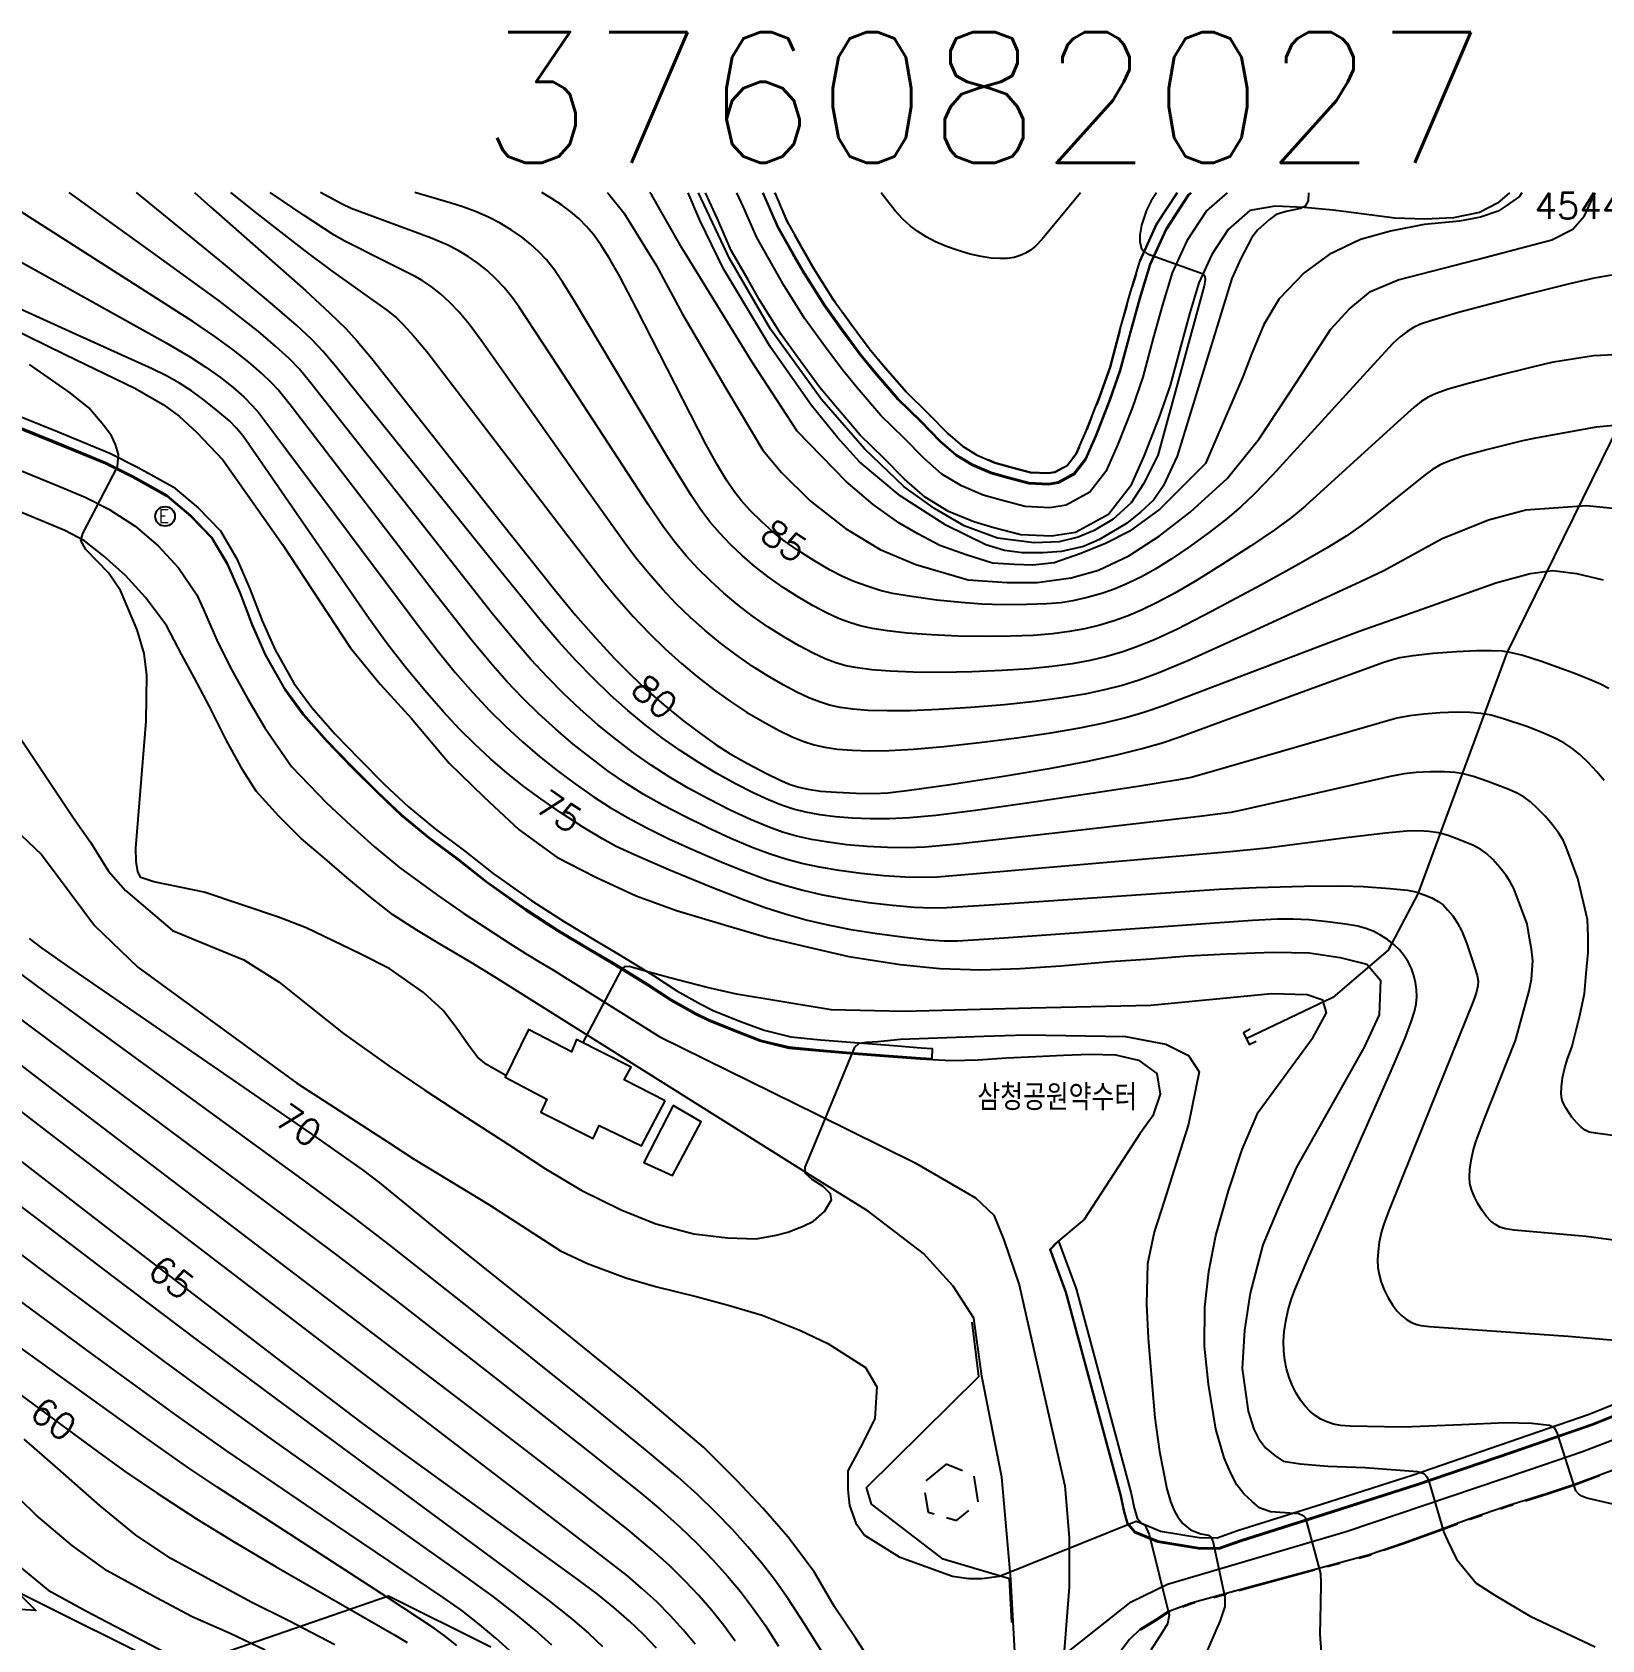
# Model space of a CAD drawing. Header units: feet. Extents: x 197796 to 199821, y 552499 to 555392.
# Drawn here: x 198544.6 to 198664.8, y 554382.3 to 554505.5 of the extents above; entities that cross this region are included whole.
import ezdxf
from ezdxf.enums import TextEntityAlignment as Align

# ---------------------------------------------------------------- set-up
doc = ezdxf.new("R2010")
doc.units = ezdxf.units.FT
doc.header["$MEASUREMENT"] = 0
doc.linetypes.add('ANYANG1', pattern=[11.5, 6, -1, 1, -1.5, 1, -1])
doc.linetypes.add('ANYANG3', pattern=[3, 2, -1])
for name, color, linetype in [('AAA004', 7, 'ANYANG3'), ('AAA008', 7, 'CONTINUOUS'), ('AAC001', 7, 'CONTINUOUS'), ('AAC006', 7, 'ANYANG1'), ('AD002', 7, 'CONTINUOUS'), ('AD0022', 1, 'CONTINUOUS'), ('AE340', 7, 'CONTINUOUS'), ('AZ0202', 7, 'CONTINUOUS'), ('AZ080', 1, 'CONTINUOUS'), ('BA003', 5, 'CONTINUOUS'), ('CA0011', 7, 'CONTINUOUS'), ('CAA001', 7, 'CONTINUOUS'), ('CAA002', 30, 'CONTINUOUS'), ('wipco_지적', 20, 'CONTINUOUS'), ('ZC003', 7, 'CONTINUOUS'), ('ZC601', 7, 'CONTINUOUS')]:
    doc.layers.add(name, color=color, linetype=linetype)
doc.styles.add('GHS', font='ROMANS', dxfattribs={"bigfont": 'NGSW.shx'})
doc.styles.add('NGSW', font='ROMANS.shx', dxfattribs={"bigfont": 'NGSW.shx'})
doc.styles.get("Standard").update_dxf_attribs({"font": 'ROMANS.shx', "bigfont": 'NGSW.shx'})

# ---------------------------------------------------------------- blocks, each defined once
blk = doc.blocks.new('AZ0202')
at = {"layer": 'AZ0202'}
blk.add_circle((0, 0), 0.75, dxfattribs=at)
at = {"layer": 'AZ0202', "style": 'GHS'}
blk.add_text('E', height=1, dxfattribs=at).set_placement((-0.5, -0.48))

msp = doc.modelspace()

# ---------------------------------------------------------------- linework, layer by layer
at = {"layer": 'AAA004', "color": 255, "flags": 128}
msp.add_lwpolyline([(198614.59, 554395.75), (198612.84, 554394.33), (198613.2, 554392.09), (198615.38, 554391.45), (198617.04, 554392.82), (198616.73, 554394.89)], close=True, dxfattribs=at)
at = {"layer": 'AAA008', "color": 255, "flags": 128}
for points in [[(198593.06, 554423.58), (198589.93, 554425.2), (198590.47, 554426.17), (198586.28, 554428.29), (198585.88, 554427.33), (198582.59, 554429.05), (198580.82, 554425.41), (198583.99, 554423.71), (198583.55, 554422.72), (198587.54, 554420.7), (198588.01, 554421.7), (198591.26, 554420.13)], [(198593.67, 554423.24), (198591.44, 554418.87), (198593.63, 554417.86), (198595.83, 554421.97)]]:
    msp.add_lwpolyline(points, close=True, dxfattribs=at)
at = {"layer": 'AAC001', "color": 255, "flags": 128}
msp.add_lwpolyline([(198619.6, 554383.64), (198619.43, 554386.97), (198614.36, 554388.49), (198608.86, 554392.69), (198608.48, 554393.97), (198617.08, 554402.47), (198616.56, 554406.64)], dxfattribs=at)
at = {"layer": 'AAC006', "color": 255, "flags": 128}
for points in [[(198632.26, 554493.15), (198630.7, 554490.74), (198629.43, 554487.96), (198628.62, 554485.29), (198627.9, 554482.69), (198627.13, 554479.79), (198626.35, 554477.57), (198625.28, 554474.83), (198624.54, 554473.15), (198623.84, 554472.26), (198622.9, 554471.74), (198622.38, 554471.66), (198621.03, 554471.72), (198619.5, 554472.12), (198618.3, 554472.47), (198616.95, 554473.04), (198615.83, 554473.73), (198614.7, 554474.7), (198613.22, 554476.22), (198611.51, 554477.89), (198609.78, 554479.89), (198608.68, 554481.22), (198607.31, 554483.08), (198605.94, 554484.98), (198604.43, 554487.37), (198603.59, 554488.85), (198602.44, 554490.89), (198601.95, 554491.99), (198601.45, 554493.15)], [(198675.19, 554399.36), (198674.47, 554399), (198672.72, 554398.16), (198668.23, 554396.19), (198662.71, 554394.15), (198660.65, 554393.46), (198657.67, 554392.53), (198654.7, 554391.52), (198652.22, 554390.59), (198649.61, 554389.66), (198647.03, 554388.77), (198638.01, 554386.33), (198633.36, 554385.06), (198631.52, 554384.38), (198630.65, 554383.78), (198629.44, 554383.04)]]:
    msp.add_lwpolyline(points, dxfattribs=at)
at = {"layer": 'AD002', "color": 255, "flags": 128}
for points in [[(198636.09, 554493.15), (198634.51, 554491.77), (198633.01, 554489.47), (198631.89, 554487.02), (198631.14, 554484.56), (198630.43, 554482), (198629.65, 554479.02), (198628.82, 554476.65), (198627.71, 554473.82), (198626.81, 554471.79), (198625.58, 554470.21), (198623.77, 554469.22), (198622.53, 554469.02), (198620.63, 554469.11), (198618.8, 554469.59), (198617.42, 554469.99), (198615.75, 554470.69), (198614.26, 554471.6), (198612.9, 554472.79), (198611.37, 554474.36), (198609.59, 554476.08), (198607.77, 554478.2), (198606.61, 554479.6), (198605.18, 554481.53), (198603.76, 554483.5), (198602.18, 554486.02), (198601.3, 554487.55), (198600.08, 554489.71), (198599.06, 554492.05), (198598.55, 554493.15)], [(198518.87, 554482.07), (198546.64, 554470.67), (198548.64, 554469.84), (198550.45, 554468.92), (198552.48, 554467.62), (198554.24, 554466.1), (198555.8, 554464.42), (198557.21, 554462.34), (198557.7, 554461.22), (198558.74, 554458.87), (198559.72, 554456.86), (198561.06, 554454.45), (198562.41, 554452.17), (198564.45, 554449.21), (198567.12, 554446.42), (198569, 554444.68), (198570.77, 554443.07), (198572.73, 554441.46), (198575.62, 554439.35), (198577.65, 554437.93), (198581.18, 554435.64), (198582.41, 554434.85), (198583.65, 554434.11), (198584.52, 554433.59), (198592.66, 554428.49), (198604.72, 554422.53), (198612.2, 554418.84), (198616.83, 554416.15), (198618.24, 554414.83), (198619, 554412.94), (198620.18, 554409.5), (198620.89, 554406.34), (198623.68, 554394.1), (198624, 554390.13), (198624, 554386.36), (198623.59, 554381.12)], [(198623.59, 554381.12), (198628.75, 554385.2), (198631.54, 554386.56), (198645.22, 554390.59), (198659.21, 554395.32), (198663.32, 554396.73), (198668.23, 554398.62)]]:
    msp.add_lwpolyline(points, dxfattribs=at)
at = {"layer": 'AD0022', "color": 255, "flags": 128}
for points in [[(198657.73, 554493.14), (198656.79, 554492.35), (198655.43, 554491.64), (198653.43, 554491.22), (198651.23, 554491.13), (198648.93, 554491.19), (198646.59, 554491.5), (198644.22, 554491.81), (198642, 554492.03), (198639.77, 554492.12), (198637.84, 554491.78), (198636.17, 554490.33), (198634.93, 554488.42), (198633.93, 554486.25), (198633.24, 554483.95), (198632.54, 554481.43), (198631.73, 554478.38), (198630.86, 554475.9), (198629.73, 554472.98), (198628.7, 554470.66), (198627.02, 554468.51), (198624.49, 554467.13), (198622.66, 554466.83), (198620.3, 554466.94), (198618.22, 554467.48), (198616.69, 554467.93), (198614.75, 554468.74), (198612.97, 554469.84), (198611.4, 554471.2), (198609.82, 554472.82), (198608, 554474.59), (198606.1, 554476.79), (198604.89, 554478.26), (198603.42, 554480.24), (198601.95, 554482.29), (198600.31, 554484.9), (198599.41, 554486.47), (198598.13, 554488.73), (198597.07, 554491.16), (198596.16, 554493.15)], [(198600.51, 554493.15), (198600.69, 554492.77), (198601.67, 554490.51), (198602.85, 554488.43), (198603.7, 554486.93), (198605.23, 554484.5), (198606.62, 554482.58), (198608.01, 554480.7), (198609.13, 554479.35), (198610.89, 554477.3), (198612.62, 554475.62), (198614.12, 554474.08), (198615.32, 554473.04), (198616.56, 554472.28), (198618.01, 554471.67), (198619.27, 554471.3), (198620.9, 554470.88), (198622.43, 554470.8), (198623.18, 554470.93), (198624.4, 554471.59), (198625.27, 554472.71), (198626.07, 554474.5), (198627.15, 554477.27), (198627.94, 554479.54), (198628.72, 554482.47), (198629.43, 554485.05), (198630.22, 554487.66), (198631.45, 554490.33), (198633.15, 554492.95), (198633.38, 554493.15)], [(198519.94, 554484.66), (198546.19, 554474.05), (198550.2, 554472.41), (198552.3, 554471.35), (198554.91, 554469.9), (198556.72, 554468.37), (198558.34, 554466.69), (198559.53, 554464.69), (198560.51, 554462.46), (198561.44, 554459.99), (198562.45, 554457.71), (198563.93, 554455.1), (198565.35, 554453.15), (198567.16, 554451.11), (198569.04, 554449.16), (198571, 554447.2), (198572.86, 554445.44), (198574.96, 554443.71), (198577.19, 554442.06), (198579.4, 554440.31), (198582.38, 554438.2), (198584.83, 554436.61), (198587.3, 554435.14), (198589.05, 554434.09), (198591.72, 554432.45), (198593.52, 554431.27), (198595.39, 554430.22), (198596.39, 554429.73), (198598.6, 554428.84), (198600.38, 554428.16), (198602.53, 554427.63), (198604.86, 554427.42), (198607.83, 554427.16), (198610.16, 554426.98), (198612.59, 554426.8), (198614.98, 554426.69), (198617.03, 554426.74), (198619.21, 554426.87), (198621.45, 554426.98), (198623.56, 554427.08), (198625.59, 554427.16), (198627.55, 554427.12), (198629.3, 554426.71), (198630.72, 554425.67), (198630.96, 554424.11), (198630.4, 554422.45), (198629.41, 554421.07), (198625.16, 554414.49), (198622.97, 554412.69), (198622.51, 554412.21), (198623.72, 554408.92), (198627.93, 554393.32), (198628.16, 554392.2), (198628.43, 554391.2), (198629.02, 554390.53), (198630.76, 554389.81), (198633.87, 554389.3), (198635.47, 554389.26), (198637.15, 554389.86), (198643.58, 554391.89), (198650.6, 554394.14), (198657.95, 554396.65), (198664.13, 554398.79), (198668.46, 554400.54)], [(198619.89, 554380.47), (198619.54, 554386.96), (198618.85, 554394.75), (198617.3, 554402.51), (198616.69, 554406.95), (198615.13, 554409.39), (198612.85, 554411.89), (198608.62, 554415.13), (198604.57, 554417.65), (198593.59, 554424.54), (198579.99, 554433.09), (198578.2, 554434.19), (198575.91, 554435.55), (198574.05, 554436.65), (198572.19, 554437.86), (198570.5, 554439.2), (198568.68, 554440.69), (198567.01, 554442.16), (198565.2, 554443.68), (198563.49, 554445.4), (198561.74, 554447.3), (198560.72, 554448.91), (198559.48, 554451.19), (198558.18, 554453.8), (198556.99, 554456.01), (198556.05, 554457.76), (198554.89, 554459.99), (198553.27, 554462.15), (198551.75, 554463.84), (198550.05, 554465.34), (198548.59, 554466.49), (198547.08, 554467.28), (198533.82, 554472.79)], [(198668.21, 554396.24), (198662.69, 554394.2), (198660.64, 554393.51), (198657.66, 554392.58), (198654.68, 554391.57), (198652.2, 554390.64), (198649.59, 554389.71), (198647.01, 554388.82), (198638, 554386.38), (198633.34, 554385.11), (198631.5, 554384.43), (198630.62, 554383.83), (198629.41, 554383.09), (198628.62, 554382.32), (198627.53, 554380.86)]]:
    msp.add_lwpolyline(points, dxfattribs=at)
at = {"layer": 'AE340', "color": 255, "flags": 128}
msp.add_lwpolyline([(198637.87, 554429.07), (198637.34, 554428.8), (198637.78, 554427.9), (198638.32, 554428.17)], dxfattribs=at)
at = {"layer": 'AZ080', "color": 255, "flags": 128}
for points in [[(198633.3, 554493.15), (198633.11, 554492.98), (198631.41, 554490.35), (198630.18, 554487.67), (198629.39, 554485.07), (198628.67, 554482.48), (198627.89, 554479.56), (198627.1, 554477.29), (198626.02, 554474.52), (198625.23, 554472.73), (198624.37, 554471.63), (198623.16, 554470.98), (198622.42, 554470.85), (198620.91, 554470.93), (198619.28, 554471.35), (198618.03, 554471.71), (198616.59, 554472.32), (198615.35, 554473.08), (198614.15, 554474.12), (198612.66, 554475.66), (198610.93, 554477.34), (198609.17, 554479.38), (198608.05, 554480.73), (198606.66, 554482.61), (198605.28, 554484.53), (198603.75, 554486.96), (198602.89, 554488.46), (198601.72, 554490.53), (198600.73, 554492.79), (198600.57, 554493.15)], [(198601.45, 554493.15), (198601.95, 554491.99), (198602.44, 554490.89), (198603.59, 554488.85), (198604.43, 554487.37), (198605.94, 554484.98), (198607.31, 554483.08), (198608.68, 554481.22), (198609.78, 554479.89), (198611.51, 554477.89), (198613.22, 554476.22), (198614.7, 554474.7), (198615.83, 554473.73), (198616.95, 554473.04), (198618.3, 554472.47), (198619.5, 554472.12), (198621.03, 554471.72), (198622.38, 554471.66), (198622.9, 554471.74), (198623.84, 554472.26), (198624.54, 554473.15), (198625.28, 554474.83), (198626.35, 554477.57), (198627.13, 554479.79), (198627.9, 554482.69), (198628.62, 554485.29), (198629.43, 554487.96), (198630.7, 554490.74), (198632.26, 554493.15)], [(198520.27, 554485.45), (198546.52, 554474.85), (198550.55, 554473.19), (198552.72, 554472.11), (198555.39, 554470.62), (198557.3, 554469.01), (198559, 554467.24), (198560.27, 554465.11), (198561.27, 554462.82), (198562.2, 554460.35), (198563.19, 554458.13), (198564.63, 554455.59), (198566, 554453.71), (198567.77, 554451.71), (198569.64, 554449.78), (198571.58, 554447.83), (198573.42, 554446.1), (198575.48, 554444.4), (198577.7, 554442.75), (198579.9, 554441.01), (198582.85, 554438.92), (198585.27, 554437.35), (198587.74, 554435.88), (198589.49, 554434.83), (198592.17, 554433.18), (198593.96, 554432.01), (198595.79, 554430.99), (198596.79, 554430.49), (198598.92, 554429.65), (198600.64, 554428.99), (198602.69, 554428.48), (198604.95, 554428.27), (198607.92, 554428.02), (198610.24, 554427.84), (198612.66, 554427.65), (198613.52, 554427.61), (198613.48, 554426.81), (198612.61, 554426.85), (198610.18, 554427.04), (198607.85, 554427.22), (198604.88, 554427.47), (198602.55, 554427.69), (198600.4, 554428.22), (198598.62, 554428.9), (198596.41, 554429.79), (198595.41, 554430.28), (198593.55, 554431.33), (198591.75, 554432.5), (198589.07, 554434.15), (198587.33, 554435.19), (198584.85, 554436.67), (198582.4, 554438.26), (198579.42, 554440.37), (198577.22, 554442.12), (198574.99, 554443.77), (198572.89, 554445.5), (198571.03, 554447.26), (198569.07, 554449.22), (198567.18, 554451.17), (198565.38, 554453.21), (198563.95, 554455.16), (198562.47, 554457.77), (198561.46, 554460.05), (198560.53, 554462.52), (198559.56, 554464.74), (198558.36, 554466.75), (198556.75, 554468.42), (198554.93, 554469.96), (198552.33, 554471.41), (198550.22, 554472.46), (198546.22, 554474.11), (198519.97, 554484.71)], [(198668.44, 554400.59), (198664.11, 554398.83), (198657.94, 554396.7), (198650.59, 554394.19), (198643.56, 554391.94), (198637.13, 554389.91), (198635.46, 554389.31), (198633.87, 554389.35), (198630.78, 554389.86), (198629.05, 554390.57), (198628.48, 554391.22), (198628.21, 554392.21), (198627.98, 554393.33), (198623.77, 554408.94), (198622.57, 554412.2), (198623.19, 554412.84), (198624.53, 554409.18), (198628.75, 554393.51), (198628.99, 554392.4), (198629.2, 554391.61), (198629.53, 554391.24), (198631, 554390.63), (198633.95, 554390.15), (198635.34, 554390.11), (198636.88, 554390.67), (198643.32, 554392.7), (198650.34, 554394.95), (198657.67, 554397.46), (198663.83, 554399.58), (198668.11, 554401.32)]]:
    msp.add_lwpolyline(points, dxfattribs=at)
at = {"layer": 'BA003', "color": 255, "flags": 128}
msp.add_lwpolyline([(198675.21, 554490.33), (198672.88, 554486.95), (198665.48, 554474.12), (198657.51, 554457.91), (198652.65, 554444.71), (198650.69, 554439.44), (198648.42, 554435.12), (198644.18, 554431.51), (198637.56, 554428.35)], dxfattribs=at)
at = {"layer": 'CAA001', "color": 255, "flags": 128}
for points, elevation in [([(198557.03, 554493.16), (198558.25, 554492.08), (198565.53, 554485.65), (198567.37, 554483.96), (198568.61, 554482.74), (198569.49, 554481.79), (198570.59, 554480.45), (198580.51, 554467.89), (198584.59, 554462.75), (198586.2, 554460.8), (198587.76, 554459.03), (198589.19, 554457.48), (198590.46, 554456.19), (198591.62, 554455.1), (198592.96, 554453.93), (198594.5, 554452.68), (198595.86, 554451.65), (198596.96, 554450.87), (198598.05, 554450.18), (198599.36, 554449.43), (198600.76, 554448.69), (198601.87, 554448.15), (198602.64, 554447.83), (198603.29, 554447.62), (198604.01, 554447.46), (198604.95, 554447.32), (198606.19, 554447.22), (198607.7, 554447.15), (198609.01, 554447.14), (198610.11, 554447.19), (198611.77, 554447.38), (198614.88, 554447.81), (198618.98, 554448.45), (198622.61, 554449.07), (198625.43, 554449.6), (198627.66, 554450.08), (198629.5, 554450.54), (198631.04, 554450.98), (198632.48, 554451.48), (198642.13, 554455.01), (198648.1, 554457.18), (198648.83, 554457.42), (198649.33, 554457.54), (198650.34, 554457.7), (198651.88, 554457.87), (198653.66, 554458.02), (198655.2, 554458.09), (198656.34, 554458.09), (198657.16, 554458.05), (198657.84, 554457.94), (198658.73, 554457.72), (198660.16, 554457.26), (198662, 554456.61), (198662.56, 554456.4), (198663.66, 554455.97), (198664.7, 554455.53), (198665.33, 554455.2)], 80), ([(198665.54, 554486.84), (198664.19, 554486.6), (198662.31, 554486.18), (198659.15, 554485.38), (198653.82, 554483.97), (198651.76, 554483.37), (198650.9, 554483.07), (198650.38, 554482.82), (198649.86, 554482.5), (198649.35, 554482.12), (198648.79, 554481.59), (198647.33, 554480.02), (198639.57, 554471.52), (198638.16, 554470.06), (198637.14, 554469.1), (198636.09, 554468.2), (198634.75, 554467.16), (198633.23, 554466.04), (198631.82, 554465.09), (198630.64, 554464.35), (198629.55, 554463.74), (198628.52, 554463.24), (198627.52, 554462.81), (198626.49, 554462.46), (198625.38, 554462.14), (198624.29, 554461.89), (198623.35, 554461.74), (198622.3, 554461.65), (198620.76, 554461.6), (198618.93, 554461.59), (198617.31, 554461.64), (198615.74, 554461.75), (198613.87, 554461.95), (198611.92, 554462.22), (198610.48, 554462.46), (198609.53, 554462.69), (198608.53, 554463.01), (198607.5, 554463.38), (198606.65, 554463.76), (198605.69, 554464.25), (198604.46, 554464.97), (198603.17, 554465.79), (198602.17, 554466.49), (198601.33, 554467.16), (198600.43, 554467.96), (198599.57, 554468.82), (198598.91, 554469.55), (198598.35, 554470.26), (198597.76, 554471.14), (198597.07, 554472.27), (198596.18, 554473.9), (198590.86, 554484.28), (198589.58, 554486.73), (198588.8, 554488.11), (198588.14, 554489.15), (198587.58, 554489.94), (198587.05, 554490.57), (198586.49, 554491.14), (198585.85, 554491.68), (198585.12, 554492.23), (198584.34, 554492.74), (198583.62, 554493.16)], 85), ([(198624.88, 554493.15), (198623.67, 554491.68), (198621.92, 554489.59), (198621.42, 554489.06), (198621.04, 554488.75), (198620.65, 554488.51), (198620.24, 554488.33), (198619.78, 554488.2), (198619.26, 554488.12), (198618.68, 554488.1), (198618.02, 554488.14), (198617.26, 554488.26), (198616.41, 554488.45), (198615.5, 554488.72), (198614.6, 554489.04), (198613.77, 554489.4), (198613.04, 554489.77), (198612.41, 554490.17), (198611.82, 554490.61), (198611.26, 554491.13), (198610.67, 554491.77), (198609.86, 554492.81), (198609.6, 554493.15)], 90), ([(198665.64, 554392.69), (198663.64, 554393.16), (198663.26, 554393.3), (198663.02, 554393.45), (198662.79, 554393.71), (198661.39, 554398.1), (198661.22, 554398.49), (198660.79, 554398.71), (198659.44, 554398.88), (198657.42, 554398.92), (198654.08, 554398.78), (198649.64, 554398.6), (198648.14, 554398.62), (198645.53, 554398.66), (198644.79, 554398.72), (198644.24, 554398.83), (198643.73, 554398.99), (198643.27, 554399.21), (198642.84, 554399.48), (198642.44, 554399.81), (198642.06, 554400.2), (198641.71, 554400.66), (198641.38, 554401.19), (198641.09, 554401.77), (198640.85, 554402.39), (198640.65, 554403.05), (198640.51, 554403.72), (198640.44, 554404.42), (198640.42, 554405.15), (198640.47, 554405.91), (198640.58, 554406.72), (198640.77, 554407.57), (198641.02, 554408.43), (198641.27, 554409.11), (198642.21, 554411.28), (198648.59, 554425.71), (198649.7, 554428.34), (198650.2, 554429.64), (198650.45, 554430.42), (198650.57, 554431), (198650.62, 554431.56), (198650.61, 554432.11), (198650.53, 554432.66), (198650.4, 554433.2), (198650.21, 554433.73), (198649.96, 554434.23), (198649.65, 554434.7), (198649.29, 554435.15), (198648.86, 554435.56), (198648.37, 554435.94), (198647.83, 554436.29), (198647.27, 554436.58), (198646.73, 554436.8), (198646.11, 554436.96), (198645.16, 554437.13), (198643.79, 554437.31), (198642.38, 554437.45), (198641.15, 554437.51), (198639.96, 554437.51), (198638.05, 554437.4), (198618.64, 554436.02), (198615.48, 554435.82), (198614.43, 554435.81), (198613.25, 554435.89), (198611.42, 554436.09), (198609.26, 554436.38), (198607.31, 554436.7), (198605.54, 554437.05), (198603.87, 554437.44), (198602.25, 554437.89), (198600.71, 554438.38), (198598.99, 554439), (198596.52, 554439.98), (198593.35, 554441.29), (198590.71, 554442.43), (198589.32, 554443.08), (198588.26, 554443.65), (198586.81, 554444.53), (198585.04, 554445.68), (198583.53, 554446.71), (198582.25, 554447.67), (198580.96, 554448.7), (198579.69, 554449.79), (198578.49, 554450.9), (198577.31, 554452.07), (198576.07, 554453.4), (198574.66, 554455.03), (198573.16, 554456.84), (198571.8, 554458.57), (198570.39, 554460.5), (198562.69, 554471.69), (198560.75, 554474.49), (198560.25, 554475.11), (198559.69, 554475.67), (198558.82, 554476.43), (198557.77, 554477.26), (198556.78, 554477.98), (198555.87, 554478.56), (198554.88, 554479.12), (198553.79, 554479.65), (198547.95, 554482.29), (198541.47, 554485.22)], 75), ([(198609.26, 554379.93), (198607.66, 554382.41), (198606.04, 554384.82), (198604.47, 554387.52), (198602.46, 554390.2), (198600.58, 554392.35), (198598.56, 554394.5), (198596.01, 554397.05), (198590.78, 554401.47), (198584.33, 554406.71), (198577.62, 554412.07), (198571.19, 554417.33), (198569.91, 554418.3), (198566.4, 554420.77), (198547.32, 554433.91), (198545.36, 554435.29), (198544.39, 554436.02)], 70), ([(198592.41, 554381.66), (198591.41, 554382.7), (198590.32, 554383.74), (198589.13, 554384.78), (198587.89, 554385.79), (198586.37, 554386.93), (198572.69, 554396.83), (198569.81, 554398.96), (198564.06, 554403.31), (198551.97, 554412.61), (198533.56, 554426.84)], 65), ([(198538.11, 554405.18), (198549.69, 554396.64), (198551.75, 554395.16), (198554.17, 554393.53), (198557.18, 554391.58), (198560, 554389.83), (198563.28, 554387.9), (198572.29, 554382.72), (198573.3, 554382.09)], 60)]:
    msp.add_lwpolyline(points, dxfattribs=dict(at, elevation=elevation))
at = {"layer": 'CAA002', "color": 255, "flags": 128}
for points, elevation in [([(198669.2, 554420.45), (198664.3, 554421.1), (198663.83, 554421.2), (198663.52, 554421.34), (198663.2, 554421.57), (198662.87, 554421.9), (198662.5, 554422.35), (198662.04, 554423.04), (198661.81, 554423.49), (198661.72, 554423.73), (198661.68, 554424.12), (198661.7, 554424.65), (198661.79, 554425.35), (198661.95, 554426.11), (198662.13, 554426.72), (198662.52, 554427.77), (198663.1, 554430.13), (198663.45, 554431.82), (198663.6, 554433.35), (198663.75, 554434.94), (198663.75, 554436.18), (198663.7, 554437.47), (198662.94, 554440.63), (198662.07, 554443.02), (198661.82, 554443.55), (198661.48, 554444.12), (198661.01, 554444.73), (198660.44, 554445.4), (198659.85, 554446.01), (198659.32, 554446.49), (198658.84, 554446.85), (198658.3, 554447.16), (198657.53, 554447.5), (198656.06, 554448.06), (198654.95, 554448.42), (198654.17, 554448.64), (198653.57, 554448.73), (198652.73, 554448.78), (198651.67, 554448.78), (198650.57, 554448.73), (198649.65, 554448.64), (198648.59, 554448.44), (198641.63, 554446.85), (198637.22, 554445.85), (198636.38, 554445.68), (198633.97, 554445.36), (198622.91, 554444.08), (198615.45, 554443.25), (198612.95, 554443.02), (198611.58, 554442.97), (198610.1, 554442.99), (198608.53, 554443.07), (198606.98, 554443.21), (198605.55, 554443.39), (198604.27, 554443.61), (198603.13, 554443.87), (198602.06, 554444.18), (198600.94, 554444.58), (198599.61, 554445.14), (198598.05, 554445.86), (198596.41, 554446.69), (198594.83, 554447.54), (198593.38, 554448.4), (198592, 554449.29), (198590.64, 554450.25), (198589.28, 554451.28), (198587.92, 554452.39), (198586.58, 554453.56), (198585.29, 554454.78), (198584.05, 554456.03), (198582.8, 554457.38), (198581.44, 554458.95), (198579.82, 554460.93), (198573.44, 554469.03), (198565.94, 554478.56), (198565.05, 554479.64), (198564.26, 554480.45), (198563.24, 554481.38), (198561.91, 554482.51), (198560.3, 554483.8), (198558.9, 554484.86), (198554.19, 554488.28), (198547.43, 554493.16)], 78), ([(198664.98, 554448.12), (198664.41, 554448.8), (198663.76, 554449.49), (198663.1, 554450.11), (198662.49, 554450.61), (198661.89, 554451.01), (198661.19, 554451.38), (198660.26, 554451.79), (198659.04, 554452.25), (198657.33, 554452.83), (198656.32, 554453.12), (198655.53, 554453.27), (198654.72, 554453.34), (198653.68, 554453.35), (198652.41, 554453.31), (198651.15, 554453.22), (198650.09, 554453.09), (198649.1, 554452.89), (198647.76, 554452.53), (198634.87, 554448.78), (198633.33, 554448.36), (198632.38, 554448.17), (198629.27, 554447.66), (198621.65, 554446.51), (198616.83, 554445.83), (198613.79, 554445.45), (198611.78, 554445.26), (198610.21, 554445.19), (198608.78, 554445.19), (198607.41, 554445.24), (198606.11, 554445.35), (198604.91, 554445.5), (198603.84, 554445.7), (198602.88, 554445.94), (198601.97, 554446.24), (198600.98, 554446.64), (198599.81, 554447.18), (198598.45, 554447.87), (198597.01, 554448.67), (198595.59, 554449.52), (198594.21, 554450.42), (198592.86, 554451.38), (198591.53, 554452.4), (198590.21, 554453.5), (198588.89, 554454.67), (198587.57, 554455.94), (198586.22, 554457.32), (198584.92, 554458.75), (198583.69, 554460.18), (198580.05, 554464.68), (198567.85, 554479.85), (198566.86, 554481.02), (198566, 554481.9), (198564.82, 554483.01), (198562.99, 554484.6), (198559.23, 554487.72), (198552.57, 554493.16)], 79), ([(198559.79, 554493.16), (198561.79, 554491.57), (198565.48, 554488.69), (198567.49, 554487.18), (198571.74, 554484.15), (198572.46, 554483.59), (198573.02, 554483.04), (198573.8, 554482.2), (198574.81, 554480.98), (198585.61, 554466.87), (198588.35, 554463.34), (198589.36, 554462.11), (198590.62, 554460.69), (198591.84, 554459.4), (198593.07, 554458.2), (198594.32, 554457.08), (198595.57, 554456.03), (198596.82, 554455.07), (198598.06, 554454.18), (198599.29, 554453.37), (198600.53, 554452.64), (198601.73, 554451.99), (198602.79, 554451.47), (198603.68, 554451.11), (198604.47, 554450.86), (198605.3, 554450.67), (198606.27, 554450.53), (198607.39, 554450.44), (198608.69, 554450.4), (198610.22, 554450.42), (198612.08, 554450.53), (198614.41, 554450.74), (198617.14, 554451.03), (198619.98, 554451.4), (198622.6, 554451.78), (198624.82, 554452.17), (198626.67, 554452.54), (198628.25, 554452.93), (198629.72, 554453.35), (198631.23, 554453.88), (198643.5, 554458.54), (198646.29, 554459.58), (198650.64, 554461.13), (198656.68, 554463.28), (198659.31, 554463.99), (198661.04, 554464.2), (198662.86, 554463.99), (198664.89, 554463.49)], 81), ([(198666.92, 554468.83), (198663.61, 554469.17), (198658.97, 554468.83), (198656.1, 554468.06), (198652.57, 554466.63), (198648.09, 554464.18), (198646.25, 554463.31), (198637.65, 554459.36), (198633.08, 554457.3), (198630.81, 554456.34), (198629.37, 554455.81), (198628.07, 554455.41), (198626.71, 554455.06), (198625.19, 554454.75), (198623.44, 554454.45), (198621.39, 554454.17), (198619.04, 554453.92), (198616.48, 554453.71), (198613.99, 554453.56), (198611.83, 554453.47), (198610.06, 554453.46), (198608.61, 554453.5), (198607.43, 554453.6), (198606.47, 554453.73), (198605.65, 554453.9), (198604.88, 554454.14), (198604.07, 554454.45), (198603.14, 554454.89), (198602.09, 554455.45), (198600.94, 554456.12), (198599.73, 554456.89), (198598.51, 554457.74), (198597.31, 554458.65), (198596.13, 554459.61), (198595, 554460.61), (198593.91, 554461.66), (198592.85, 554462.78), (198591.8, 554463.97), (198590.79, 554465.22), (198589.92, 554466.38), (198586.74, 554470.86), (198579.06, 554481.74), (198578.06, 554483.08), (198577.28, 554484.01), (198576.56, 554484.76), (198575.85, 554485.41), (198575.15, 554485.97), (198574.46, 554486.43), (198573.96, 554486.72), (198571.48, 554487.97), (198568.53, 554489.43), (198567.71, 554489.91), (198565.41, 554491.41), (198562.81, 554493.16)], 82), ([(198666.82, 554475.41), (198664.35, 554475.2), (198659.7, 554474.36), (198658.72, 554474.14), (198655.96, 554473.46), (198654.18, 554472.97), (198653.14, 554472.62), (198652.42, 554472.3), (198651.83, 554471.95), (198651.29, 554471.56), (198647.31, 554468.37), (198646.41, 554467.68), (198645.2, 554466.85), (198643.76, 554465.95), (198641.76, 554464.79), (198638.73, 554463.12), (198634.85, 554461.04), (198632.29, 554459.73), (198630.64, 554458.95), (198629.32, 554458.41), (198628.12, 554457.98), (198626.89, 554457.63), (198625.6, 554457.32), (198624.23, 554457.07), (198622.71, 554456.86), (198620.96, 554456.68), (198618.88, 554456.55), (198616.55, 554456.45), (198614.19, 554456.41), (198612.06, 554456.43), (198610.3, 554456.5), (198608.9, 554456.61), (198607.79, 554456.75), (198606.91, 554456.92), (198606.12, 554457.14), (198605.31, 554457.45), (198604.39, 554457.87), (198603.32, 554458.43), (198602.14, 554459.12), (198600.92, 554459.9), (198599.75, 554460.72), (198598.63, 554461.58), (198597.55, 554462.48), (198596.53, 554463.41), (198595.57, 554464.36), (198594.67, 554465.34), (198593.82, 554466.37), (198592.96, 554467.51), (198591.75, 554469.28), (198584.87, 554479.83), (198581.88, 554484.39), (198581.38, 554485.09), (198580.74, 554485.88), (198580.1, 554486.56), (198579.43, 554487.18), (198578.72, 554487.75), (198577.98, 554488.27), (198577.22, 554488.73), (198576.38, 554489.16), (198575.1, 554489.69), (198570.19, 554491.5), (198569.02, 554491.95), (198568.32, 554492.28), (198566.67, 554493.16)], 83), ([(198666.27, 554480.77), (198664.16, 554480.66), (198661.09, 554480.18), (198660.51, 554480.05), (198657.28, 554479.26), (198654.66, 554478.56), (198653.03, 554478.09), (198652.11, 554477.77), (198651.5, 554477.48), (198650.96, 554477.15), (198650.41, 554476.72), (198648.57, 554475.06), (198642.08, 554469.14), (198641.02, 554468.28), (198639.69, 554467.31), (198637.88, 554466.08), (198635.75, 554464.7), (198633.74, 554463.44), (198632.08, 554462.47), (198630.75, 554461.75), (198629.6, 554461.2), (198628.53, 554460.74), (198627.45, 554460.35), (198626.34, 554460.02), (198625.2, 554459.75), (198624.02, 554459.53), (198622.73, 554459.36), (198621.24, 554459.24), (198619.54, 554459.17), (198617.6, 554459.15), (198615.51, 554459.19), (198613.45, 554459.28), (198611.59, 554459.42), (198610.08, 554459.59), (198608.92, 554459.77), (198608, 554459.97), (198607.17, 554460.22), (198606.34, 554460.54), (198605.43, 554460.96), (198604.4, 554461.5), (198603.27, 554462.16), (198602.09, 554462.92), (198600.96, 554463.72), (198599.92, 554464.53), (198598.95, 554465.36), (198598.06, 554466.21), (198597.24, 554467.07), (198596.49, 554467.94), (198595.79, 554468.87), (198595.07, 554469.94), (198593.35, 554472.75), (198586.05, 554484.96), (198585.23, 554486.28), (198584.56, 554487.26), (198583.97, 554488), (198583.39, 554488.63), (198582.75, 554489.21), (198582.05, 554489.77), (198581.28, 554490.3), (198580.44, 554490.81), (198579.53, 554491.27), (198578.55, 554491.7), (198577.56, 554492.08), (198576.67, 554492.36), (198573.89, 554493.16)], 84), ([(198588.63, 554493.16), (198588.75, 554493.05), (198589.89, 554491.62), (198592.37, 554487.6), (198594.4, 554483.84), (198597.7, 554478.18), (198600.55, 554473.42), (198601.98, 554471.72), (198604.16, 554469.55), (198606.88, 554467.44), (198609.53, 554465.81), (198612.25, 554464.66), (198616.26, 554463.5), (198619.25, 554463.3), (198621.56, 554463.3), (198624.15, 554463.64), (198626.25, 554464.25), (198628.56, 554465.34), (198630.88, 554466.83), (198633.26, 554468.67), (198636.11, 554471.25), (198638.56, 554474.31), (198641.42, 554478.65), (198644.02, 554482.67), (198645.45, 554484.23), (198647.08, 554485.59), (198649.19, 554486.48), (198655.24, 554488.04), (198660.95, 554489.53), (198662.58, 554490.35), (198663.47, 554491.37), (198664.29, 554493.14)], 86), ([(198658.67, 554493.14), (198658.48, 554492.85), (198657.46, 554492.14), (198656.85, 554491.73), (198655.49, 554491.29), (198653.9, 554490.98), (198651.18, 554490.71), (198648.6, 554490.21), (198646.3, 554489.57), (198643.92, 554488.42), (198642, 554487.02), (198640.09, 554485.02), (198638.9, 554483.05), (198637.95, 554480.78), (198637.31, 554479.04), (198634.45, 554472.42), (198630.94, 554468.9), (198628.59, 554467.2), (198626.77, 554466.27), (198624.9, 554465.51), (198622.86, 554464.81), (198621.22, 554464.62), (198619.82, 554464.66), (198618.14, 554464.78), (198616.11, 554465.41), (198614.09, 554466.14), (198612.41, 554467.03), (198610.95, 554467.87), (198609, 554469.27), (198606.92, 554471.03), (198603.18, 554474.89), (198599.73, 554480.18), (198594.35, 554488.94), (198592.04, 554492.97), (198591.9, 554493.16)], 87), ([(198642.34, 554493.15), (198642.29, 554492.53), (198642.06, 554492.12), (198641.72, 554491.93), (198640.62, 554491.7), (198639.86, 554491.47), (198639.33, 554491.09), (198638.41, 554490.29), (198637.99, 554489.72), (198637.14, 554488.12), (198636.45, 554486.57), (198632.27, 554472.97), (198631.21, 554470.67), (198630.46, 554469.61), (198629.46, 554468.67), (198628.4, 554467.8), (198626.28, 554466.55), (198625.1, 554466.05), (198623.41, 554465.68), (198621.98, 554465.56), (198620.42, 554465.56), (198619.04, 554465.74), (198617.61, 554466.18), (198614.55, 554467.68), (198611.06, 554469.92), (198607.94, 554472.54), (198606.25, 554474.41), (198604.26, 554476.84), (198601.14, 554481.33), (198597.52, 554487.31), (198595.71, 554491.06), (198594.83, 554493.15)], 88), ([(198630.69, 554493.15), (198630.27, 554492.54), (198629.92, 554491.81), (198629.53, 554490.66), (198629.42, 554489.89), (198629.42, 554489.41), (198629.51, 554488.94), (198629.68, 554488.68), (198630, 554488.48), (198634.26, 554486.95), (198634.39, 554486.76), (198634.41, 554486.48), (198634.35, 554486.03), (198630.79, 554473.02), (198629.7, 554470.84), (198628.75, 554469.39), (198627.37, 554468.15), (198625.92, 554467.28), (198624.68, 554466.77), (198623.23, 554466.41), (198621.33, 554466.34), (198618.5, 554466.7), (198615.95, 554467.64), (198613.7, 554468.95), (198611.37, 554470.62), (198608.32, 554473.53), (198605.04, 554477.31), (198601.12, 554482.69), (198597.99, 554488.12), (198595.62, 554493.15)], 89), ([(198674.84, 554411.69), (198663.58, 554413.2), (198658.07, 554413.68), (198657.41, 554413.78), (198656.99, 554413.92), (198656.64, 554414.12), (198656.3, 554414.38), (198655.96, 554414.74), (198655.62, 554415.18), (198655.29, 554415.72), (198655.01, 554416.28), (198654.81, 554416.79), (198654.69, 554417.25), (198654.65, 554417.73), (198654.68, 554418.32), (198654.78, 554419.02), (198654.93, 554419.76), (198655.13, 554420.45), (198655.78, 554422.17), (198658.18, 554428.2), (198659.22, 554432.02), (198659.4, 554432.92), (198659.5, 554434.31), (198659.4, 554435.2), (198659.26, 554436.05), (198659.06, 554437.15), (198658.44, 554438.84), (198658.04, 554439.85), (198657.78, 554440.36), (198657.46, 554440.84), (198656.97, 554441.47), (198656.44, 554442.07), (198655.97, 554442.53), (198655.53, 554442.85), (198654.95, 554443.16), (198654.03, 554443.54), (198653.01, 554443.92), (198652.27, 554444.11), (198651.55, 554444.21), (198650.75, 554444.26), (198649.82, 554444.24), (198648.22, 554444.09), (198645.22, 554443.73), (198639.13, 554442.94), (198636.31, 554442.66), (198618.11, 554441.07), (198613.9, 554440.73), (198612.85, 554440.69), (198611.44, 554440.71), (198609.81, 554440.82), (198608.07, 554440.99), (198606.38, 554441.22), (198604.87, 554441.48), (198603.53, 554441.77), (198602.31, 554442.09), (198601.1, 554442.48), (198599.73, 554443), (198598.1, 554443.69), (198596.27, 554444.52), (198594.46, 554445.41), (198592.83, 554446.27), (198591.39, 554447.09), (198590.05, 554447.93), (198588.71, 554448.85), (198587.36, 554449.85), (198586.02, 554450.92), (198584.69, 554452.05), (198583.4, 554453.23), (198582.16, 554454.44), (198580.95, 554455.72), (198579.69, 554457.13), (198578.17, 554458.96), (198575.41, 554462.5), (198564.34, 554476.9), (198563.42, 554478.05), (198562.93, 554478.58), (198562.15, 554479.34), (198561.18, 554480.17), (198559.99, 554481.11), (198558.59, 554482.14), (198556.89, 554483.29), (198550.55, 554487.35), (198542.84, 554492.27)], 77), ([(198542.99, 554488.27), (198554.85, 554481.66), (198556.71, 554480.56), (198557.9, 554479.78), (198559, 554478.99), (198559.97, 554478.23), (198560.79, 554477.51), (198561.45, 554476.86), (198561.94, 554476.29), (198563.87, 554473.74), (198573.91, 554460.31), (198575.7, 554457.98), (198576.99, 554456.41), (198578.33, 554454.87), (198579.61, 554453.5), (198580.86, 554452.26), (198582.13, 554451.09), (198583.43, 554449.97), (198584.79, 554448.89), (198586.17, 554447.86), (198587.55, 554446.91), (198588.86, 554446.06), (198590.18, 554445.29), (198591.62, 554444.52), (198593.34, 554443.67), (198595.34, 554442.76), (198597.41, 554441.87), (198599.26, 554441.12), (198600.83, 554440.55), (198602.22, 554440.1), (198603.61, 554439.73), (198605.12, 554439.38), (198606.81, 554439.07), (198608.64, 554438.79), (198610.48, 554438.57), (198612.12, 554438.43), (198613.52, 554438.37), (198614.62, 554438.39), (198618.31, 554438.63), (198635.49, 554439.79), (198638.32, 554439.94), (198642, 554440.03), (198644.89, 554440.07), (198646.53, 554440.01), (198648.56, 554439.86), (198649.9, 554439.73), (198650.55, 554439.59), (198651.18, 554439.38), (198651.76, 554439.13), (198652.25, 554438.87), (198652.63, 554438.6), (198652.98, 554438.23), (198653.37, 554437.75), (198653.74, 554437.2), (198654.07, 554436.59), (198654.43, 554435.69), (198654.92, 554434.24), (198655.24, 554433.18), (198655.31, 554432.76), (198655.29, 554432.39), (198655.17, 554431.84), (198654.94, 554431.19), (198651.07, 554421.64), (198648.5, 554415.25), (198648.12, 554414.22), (198647.93, 554413.57), (198647.75, 554412.77), (198647.65, 554412.04), (198647.61, 554411.4), (198647.64, 554410.83), (198647.73, 554410.28), (198647.9, 554409.7), (198648.13, 554409.1), (198648.43, 554408.5), (198648.75, 554407.96), (198649.09, 554407.51), (198649.45, 554407.14), (198649.83, 554406.84), (198650.22, 554406.61), (198650.62, 554406.45), (198650.93, 554406.38), (198651.59, 554406.3), (198662.2, 554405.56), (198668.44, 554405.02)], 76), ([(198535.71, 554486.35), (198547.12, 554480.77), (198552.45, 554478.19), (198554.61, 554476.94), (198555.86, 554476.03), (198557.19, 554474.78), (198559.19, 554472.7), (198563.77, 554466.21), (198568.94, 554458.32), (198571.23, 554455.51), (198573.63, 554452.87), (198576.53, 554449.45), (198579.19, 554446.88), (198581.88, 554444.36), (198584.77, 554442.26), (198587.76, 554440.72), (198590.85, 554439.28), (198593.92, 554438.16), (198597.85, 554437), (198600.91, 554436.11), (198604.05, 554435.35), (198607.14, 554434.65), (198611.07, 554434.02), (198614.1, 554433.72), (198617.24, 554433.62), (198620.24, 554433.73), (198623.37, 554433.93), (198627.14, 554434.26), (198630.28, 554434.46), (198633.1, 554434.69), (198636.11, 554434.86), (198639.64, 554434.97), (198642.38, 554434.92), (198644.75, 554434.58), (198646.8, 554434.05), (198647.85, 554432.82), (198647.73, 554430.18), (198646.58, 554427.71), (198645.09, 554425.02), (198643.07, 554421.44), (198641.42, 554418.51), (198640.03, 554415.41), (198638.84, 554412.57), (198637.85, 554408.86), (198637.42, 554406.03), (198637.24, 554403.08), (198637.7, 554399.82), (198638.15, 554398.45), (198638.51, 554397.73), (198639.04, 554397.02), (198639.75, 554396.42), (198640.4, 554395.99), (198641.68, 554395.77), (198643.82, 554395.6), (198646.67, 554395.49), (198650.67, 554395.2), (198651.17, 554395.03), (198651.38, 554394.78), (198651.53, 554394.46), (198652.7, 554390.53), (198652.99, 554389.86), (198653.67, 554388.47), (198655.16, 554386.64), (198656.59, 554385.73), (198659.3, 554384.12), (198664.28, 554381.77)], 74), ([(198580.87, 554425.52), (198579.38, 554426.38), (198578.69, 554426.93), (198578, 554427.84), (198577.06, 554429.21), (198576.07, 554430.51), (198574.56, 554431.88), (198571.98, 554433.69), (198569.7, 554434.85), (198565.56, 554436.83), (198563.45, 554437.65), (198557.77, 554439.58), (198553.9, 554440.36), (198552.91, 554440.7), (198552.69, 554441.13), (198552.56, 554441.91), (198552.52, 554442.94), (198553.31, 554452.66), (198553.38, 554456.2), (198553.16, 554457.85), (198552.63, 554459.66), (198551.35, 554462.67), (198550.44, 554464.03), (198548.71, 554465.83), (198548.33, 554466.51), (198548.48, 554467.04), (198551.12, 554472.16), (198551.19, 554473.11), (198550.96, 554473.86), (198550.66, 554474.54), (198550.09, 554475.31), (198548.93, 554476.67), (198547.51, 554477.82), (198544.39, 554480)], 73), ([(198581.41, 554381.25), (198580.1, 554382.42), (198578.73, 554383.57), (198577.49, 554384.54), (198576.06, 554385.55), (198566.8, 554391.81), (198559.45, 554396.8), (198555.62, 554399.51), (198549.17, 554404.21), (198536.89, 554413.26), (198528.31, 554419.66), (198522.03, 554424.39), (198517.75, 554427.69), (198514.84, 554429.99), (198512.85, 554431.64), (198511.41, 554432.91), (198510.24, 554434.04), (198509.15, 554435.17), (198507.93, 554436.57), (198506.23, 554438.65), (198503.57, 554442.05), (198499.15, 554447.83), (198492.89, 554456.13), (198491.31, 554458.25)], 62), ([(198577.12, 554381.87), (198576.15, 554382.64), (198575.4, 554383.18), (198571.8, 554385.54), (198558.72, 554394.02), (198556.59, 554395.44), (198553.11, 554397.89), (198543.49, 554404.83), (198530.75, 554414.13), (198523.31, 554419.61), (198518.3, 554423.37), (198514.85, 554426.02), (198512.4, 554427.97), (198510.67, 554429.42), (198509.39, 554430.56), (198508.34, 554431.58), (198507.37, 554432.59), (198506.33, 554433.82), (198504.64, 554435.98), (198500.44, 554441.61), (198491.31, 554454.01)], 61), ([(198543.35, 554451.88), (198547.74, 554445.3), (198549.07, 554443.39), (198550.43, 554441.19), (198551.75, 554439.69), (198555.34, 554436.63), (198557.55, 554435.72), (198560.8, 554434.4), (198563.5, 554432.67), (198565.94, 554430.75), (198568.42, 554428.74), (198571.9, 554426.28), (198574.67, 554424.41), (198577.48, 554422.58), (198581.07, 554420.25), (198583.89, 554418.38), (198586.68, 554416.73), (198589.69, 554415.23), (198592.34, 554414.17), (198595.26, 554413.39), (198597.83, 554413.1), (198600.02, 554413.03), (198601.57, 554413.29), (198602.45, 554413.53), (198603.62, 554413.99), (198604.41, 554414.37), (198605.27, 554415.1), (198605.79, 554416.01), (198605.72, 554416.46), (198605.15, 554417.03), (198604.32, 554417.56), (198603.82, 554418.01), (198603.79, 554418.51), (198604.2, 554419.49), (198607.58, 554427.71), (198607.91, 554428.01), (198608.49, 554428.08), (198609.34, 554428.13), (198611.08, 554428.31), (198617.47, 554428.55), (198620.68, 554428.65), (198628.32, 554428.51), (198631.41, 554427.93), (198633.15, 554427.06), (198633.96, 554425.82), (198633.14, 554421.79), (198631.27, 554415.91), (198630.5, 554413.52), (198630.01, 554411.1), (198629.91, 554408.02), (198630.06, 554405.4), (198630.33, 554402.02), (198630.57, 554399.31), (198630.93, 554396.72), (198631.47, 554393.87), (198631.77, 554392.91), (198632.05, 554392.21), (198632.3, 554391.74), (198632.71, 554391.2), (198633.28, 554390.73), (198634.07, 554390.41), (198634.67, 554390.32), (198634.86, 554390.16), (198634.99, 554389.88), (198635.91, 554385.58), (198635.91, 554384.85), (198635.56, 554383.78), (198634.33, 554380.96)], 72), ([(198543.25, 554444.43), (198545.3, 554442.47), (198547.49, 554439.52), (198549.36, 554437.02), (198552.67, 554433.82), (198564.87, 554424.95), (198571.94, 554420.37), (198573.79, 554419.15), (198576.58, 554417.47), (198579.57, 554415.64), (198585.04, 554412.09), (198587.11, 554411.14), (198590.05, 554410.03), (198592.32, 554409.36), (198595.54, 554408.57), (198597.89, 554407.94), (198600.49, 554407.17), (198603.43, 554406), (198605.53, 554405.01), (198608.4, 554403.17), (198609.26, 554401.67), (198609.13, 554399.26), (198608.18, 554397.33), (198607.04, 554395.25), (198607.06, 554393.78), (198607.19, 554392.58), (198607.66, 554391.25), (198608.32, 554390.32), (198610.99, 554388.65), (198615.06, 554387.19), (198616.32, 554386.99), (198617.32, 554386.99), (198618.66, 554387.19), (198629.12, 554391.38), (198629.52, 554391.25), (198629.79, 554391.12), (198630.12, 554390.38), (198631.66, 554384.19), (198631.52, 554383.52), (198631.12, 554382.86), (198630.26, 554381.52)], 71), ([(198605.13, 554381.29), (198603.72, 554383.54), (198602.48, 554385.43), (198601.43, 554386.92), (198600.45, 554388.19), (198599.4, 554389.43), (198598.22, 554390.74), (198596.92, 554392.08), (198595.57, 554393.4), (198594.04, 554394.78), (198591.69, 554396.76), (198587.39, 554400.26), (198578.02, 554407.76), (198571.98, 554412.53), (198569.33, 554414.57), (198565.64, 554417.3), (198545.62, 554431.91), (198543.04, 554433.84)], 69), ([(198643.34, 554381.02), (198643.23, 554382.74), (198643.27, 554385.07), (198643.3, 554386.65), (198643.26, 554387.38), (198642.12, 554391.61), (198641.97, 554391.77), (198641.58, 554391.96), (198640.55, 554392.03), (198639.41, 554392.11), (198638.57, 554392.42), (198638.03, 554392.87), (198637.38, 554393.48), (198636.85, 554394.17), (198636.35, 554395.13), (198635.88, 554396.25), (198635.22, 554398.45), (198634.66, 554401.88), (198634.37, 554404.79), (198634.38, 554407.79), (198634.69, 554410.52), (198635.24, 554413.28), (198636.21, 554416.7), (198637.26, 554419.87), (198638.47, 554422.71), (198642.69, 554428.46), (198643.71, 554430.32), (198643.43, 554431.31), (198642.22, 554431.71), (198639.49, 554431.78), (198630.25, 554430.88), (198621.1, 554430.69), (198611.32, 554430.43), (198605.77, 554430.55), (198598.53, 554431.77), (198596.29, 554432.26), (198593.41, 554433.01), (198591.28, 554433.61), (198590.34, 554433.88), (198589.95, 554433.85), (198589.71, 554433.67), (198586.75, 554428.05)], 73), ([(198562.44, 554381.5), (198559.75, 554382.78), (198556.84, 554384.07), (198554.1, 554385.52), (198550.33, 554387.58), (198547.69, 554389.51), (198544.89, 554391.84), (198542.5, 554394.21), (198540.06, 554396.58), (198537.39, 554398.77), (198533.91, 554400.75), (198530.99, 554401.57), (198528.03, 554401.95), (198524.09, 554402.48), (198521.01, 554403.29), (198517.94, 554404.61), (198514.29, 554406.76), (198509.13, 554411.41), (198502.88, 554418.27), (198496.42, 554426.41), (198491.3, 554433.43)], 58), ([(198598.42, 554382.21), (198597.55, 554383.41), (198596.64, 554384.56), (198595.65, 554385.69), (198594.57, 554386.83), (198593.39, 554387.99), (198592.05, 554389.2), (198590.23, 554390.73), (198586.73, 554393.49), (198579.01, 554399.43), (198545.84, 554424.71), (198537.8, 554430.87)], 67), ([(198595.37, 554381.96), (198594.47, 554383.05), (198593.47, 554384.14), (198592.39, 554385.23), (198591.26, 554386.27), (198590.17, 554387.2), (198587.84, 554389.01), (198546.37, 554420.76), (198535.35, 554429.22)], 66), ([(198491.3, 554427.25), (198502.64, 554411.17), (198504.86, 554408.94), (198507.26, 554406.9), (198509.36, 554405.28), (198512.6, 554403.37), (198515.35, 554401.84), (198519.08, 554400.37), (198521.93, 554399.71), (198524.96, 554399.18), (198527.8, 554398.71), (198530.51, 554398.12), (198533.88, 554396.63), (198535.83, 554395.2), (198540.03, 554391.19), (198543.34, 554388.16), (198545.81, 554386.1), (198548.75, 554384.49), (198555.81, 554380.79)], 57), ([(198584.39, 554381.9), (198583.1, 554383.05), (198581.63, 554384.27), (198579.9, 554385.61), (198577.25, 554387.53), (198563.08, 554397.57), (198558.81, 554400.63), (198554.73, 554403.63), (198545.7, 554410.36), (198533.51, 554419.53)], 63), ([(198538.54, 554419.42), (198550.78, 554410.12), (198557.23, 554405.26), (198563.19, 554400.82), (198580.8, 554387.82), (198584.08, 554385.37), (198585.95, 554383.88), (198587.22, 554382.78), (198588.26, 554381.8)], 64), ([(198567.76, 554381.93), (198564.3, 554383.74), (198561.42, 554385.16), (198558.4, 554386.8), (198555.22, 554388.53), (198552.51, 554390.34), (198549.81, 554392.57), (198546.56, 554395.43), (198543.99, 554397.66)], 59)]:
    msp.add_lwpolyline(points, dxfattribs=dict(at, elevation=elevation))
at = {"layer": 'CAA002', "color": 255, "elevation": 68}
msp.add_lwpolyline([(198542.6, 554430.67), (198560.88, 554417.03), (198567.92, 554411.76), (198572.48, 554408.26), (198580.27, 554402.19), (198587.28, 554396.68), (198591.27, 554393.48), (198592.73, 554392.26), (198594.22, 554390.93), (198595.5, 554389.7), (198596.72, 554388.43), (198597.84, 554387.19), (198598.84, 554386), (198599.76, 554384.79), (198600.71, 554383.42), (198601.75, 554381.81)], dxfattribs=at)
at = {"layer": 'wipco_지적', "color": 20}
msp.add_lwpolyline([(198579.71, 554381.73), (198571.88, 554385.65), (198555.47, 554379.97), (198543.44, 554385.98), (198544.88, 554384.54), (198525.47, 554385.8), (198522.9, 554386.18), (198504.32, 554400.52), (198501.37, 554398.31), (198492.83, 554415.77), (198495.85, 554428.2), (198485.96, 554440.02), (198479.19, 554428.92), (198482.73, 554409.21), (198491.5, 554399.64), (198498.66, 554373.85)], dxfattribs=at)

# ---------------------------------------------------------------- block references
at = {"layer": 'AZ0202', "color": 255}
msp.add_blockref('AZ0202', (198554.77, 554468.36), dxfattribs=at)

# ---------------------------------------------------------------- texts
at = {"layer": 'CA0011'}
for s, rotation, p in [('85', 325, (198603.01, 554464.68)), ('80', 319, (198592.89, 554452.66)), ('75', 326, (198585.81, 554443.97)), ('70', 325, (198565.83, 554419.92)), ('65', 322, (198555.99, 554408.22)), ('60', 324, (198547.02, 554397.4))]:
    msp.add_text(s, height=2, rotation=rotation, dxfattribs=at).set_placement(p, align=Align.RIGHT)
at = {"layer": 'ZC003', "style": 'NGSW'}
msp.add_text('삼청공원약수터', height=2, dxfattribs=at).set_placement((198616.97, 554422.86))
at = {"layer": 'ZC601', "style": 'NGSW'}
msp.add_text('376082027', height=10, dxfattribs=at).set_placement((198578.91, 554495.45))
msp.add_text('454493.14', height=2, dxfattribs=at).set_placement((198674.21, 554491.14), align=Align.RIGHT)

doc.saveas('drawing.dxf')
